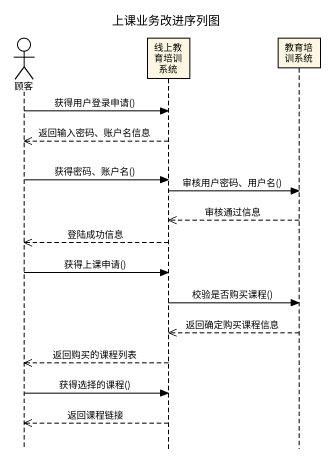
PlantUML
@startuml
title 上课业务改进序列图
hide footbox
actor 顾客
participant 线上教育培训系统
participant 教育培训系统

顾客 -> 线上教育培训系统 : 获得用户登录申请()
线上教育培训系统 -->> 顾客 : 返回输入密码、账户名信息
顾客 -> 线上教育培训系统 : 获得密码、账户名()
线上教育培训系统 -> 教育培训系统 : 审核用户密码、用户名()
教育培训系统 -->> 线上教育培训系统 : 审核通过信息
线上教育培训系统 -->> 顾客 : 登陆成功信息
顾客 -> 线上教育培训系统 : 获得上课申请()
线上教育培训系统 -> 教育培训系统 : 校验是否购买课程()
教育培训系统 -->> 线上教育培训系统 : 返回确定购买课程信息
线上教育培训系统 -->> 顾客 : 返回购买的课程列表
顾客 -> 线上教育培训系统 : 获得选择的课程()
线上教育培训系统 -->> 顾客 : 返回课程链接
@enduml
